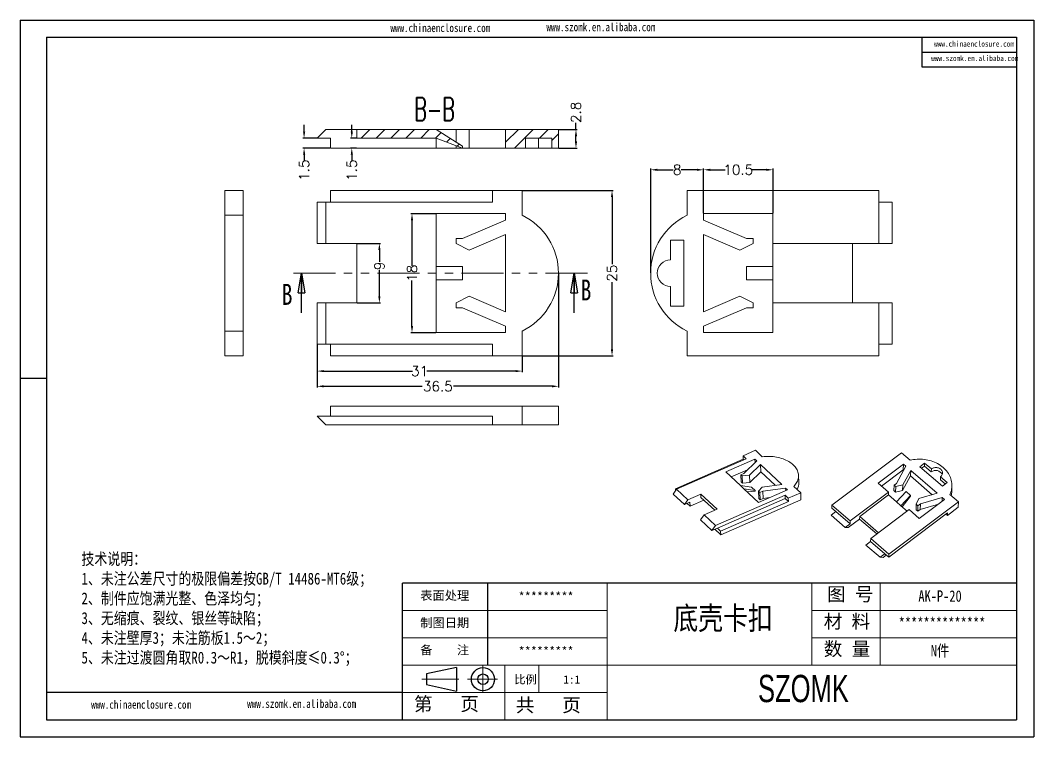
# Model space of a CAD drawing. Header units: inches. Extents: x 998 to 3526, y 519 to 940.
# Drawn here: x 3372.3 to 3525.6, y 519 to 627.4 of the extents above; entities that cross this region are included whole.
import ezdxf

# ---------------------------------------------------------------- set-up
doc = ezdxf.new("R2010")
doc.units = ezdxf.units.IN
doc.linetypes.add('CENTER2', pattern=[28.575, 19.05, -3.175, 3.175, -3.175])
doc.linetypes.add('PHANTOM', pattern=[12.7, 6.35, -1.27, 1.27, -1.27, 1.27, -1.27])
doc.layers.add('文字', color=81, linetype='Continuous')
for name, color, linetype, lineweight in [('粗实线', 7, 'Continuous', 30), ('细实线', 3, 'Continuous', 9), ('细点划线', 2, 'CENTER2', 9)]:
    doc.layers.add(name, color=color, linetype=linetype, lineweight=lineweight)
doc.styles.add('SLDTEXTSTYLE0', font='TXT', dxfattribs={"width": 0.75})
doc.styles.add('SLDTEXTSTYLE2', font='TXT', dxfattribs={"width": 0.6, "bigfont": 'bigfont'})
doc.styles.get("Standard").update_dxf_attribs({"font": 'txt', "bigfont": 'gbcbig.shx'})
doc.styles.add('宋体', font='', dxfattribs={"width": 0.8, "height": 3.5})
doc.styles.add('长仿宋', font='', dxfattribs={"width": 0.7, "height": 4})
doc.styles.get('宋体').set_extended_font_data('SimSun')
doc.styles.get('长仿宋').set_extended_font_data('SimSun')
doc.dimstyles.new('1.5', dxfattribs={"dimtxt": 1.5, "dimasz": 1, "dimexe": 0.18, "dimexo": 0.0625, "dimgap": 0.1, "dimtad": 0, "dimzin": 12, "dimdsep": 46, "dimtxsty": 'Standard', "dimcen": 0.5, "dimclrd": 3, "dimclre": 3, "dimadec": 0, "dimazin": 0, "dimtfac": 1, "dimtofl": 0, "dimtmove": 0, "dimatfit": 3, "dimfxl": 1, "dimtolj": 1, "dimtzin": 0, "dimarcsym": 0})
pattern_1 = [(45, (0, -3.4725), (-1.122532, 1.122532), [])]

# ---------------------------------------------------------------- blocks, each defined once
blk = doc.blocks.new('_CLOSED')
at = {"color": 0, "linetype": 'ByBlock', "lineweight": -2}
for p, q in [((-1, 0.166667), (0, 0)), ((-1, 0.166667), (-1, -0.166667)), ((0, 0), (-1, -0.166667)), ((0, 0), (-1, 0))]:
    blk.add_line(p, q, dxfattribs=at)
blk = doc.blocks.new('*D179')
at = {"color": 3, "lineweight": -2}
for p, q in [((3453.7, 589.1), (3453.7, 571.87)), ((3417.2, 578.35), (3417.2, 571.87)), ((3418.2, 572.05), (3433.1, 572.05)), ((3452.7, 572.05), (3437.8, 572.05))]:
    blk.add_line(p, q, dxfattribs=at)
at = {"color": 3}
for points in [[(3418.2, 572.21), (3418.2, 571.88), (3417.2, 572.05)], [(3452.7, 572.21), (3452.7, 571.88), (3453.7, 572.05)]]:
    blk.add_solid(points, dxfattribs=at)
at = {"layer": 'Defpoints', "color": 0}
for p in [(3453.7, 589.16), (3417.2, 578.41), (3453.7, 572.05)]:
    blk.add_point(p, dxfattribs=at)
at = {"color": 0, "insert": (3435.45, 572.05), "char_height": 1.5, "attachment_point": 5}
blk.add_mtext('\\A1;36.5', dxfattribs=at)
blk = doc.blocks.new('*D180')
at = {"color": 3, "lineweight": -2}
for p, q in [((3417.2, 578.35), (3417.2, 574.17)), ((3448.2, 576.6), (3448.2, 574.17)), ((3418.2, 574.35), (3431.6, 574.35)), ((3447.2, 574.35), (3433.8, 574.35))]:
    blk.add_line(p, q, dxfattribs=at)
at = {"color": 3}
for points in [[(3418.2, 574.51), (3418.2, 574.18), (3417.2, 574.35)], [(3447.2, 574.51), (3447.2, 574.18), (3448.2, 574.35)]]:
    blk.add_solid(points, dxfattribs=at)
at = {"layer": 'Defpoints', "color": 0}
for p in [(3417.2, 578.41), (3448.2, 576.66), (3417.2, 574.35)]:
    blk.add_point(p, dxfattribs=at)
at = {"color": 0, "insert": (3432.7, 574.35), "char_height": 1.5, "attachment_point": 5}
blk.add_mtext('\\A1;31', dxfattribs=at)
blk = doc.blocks.new('*D181')
at = {"color": 3, "lineweight": -2}
for p, q in [((3448.26, 601.66), (3461.97, 601.66)), ((3461.79, 600.66), (3461.79, 590.51)), ((3461.79, 577.66), (3461.79, 587.81)), ((3448.26, 576.66), (3461.97, 576.66))]:
    blk.add_line(p, q, dxfattribs=at)
at = {"color": 3}
for points in [[(3461.62, 600.66), (3461.96, 600.66), (3461.79, 601.66)], [(3461.62, 577.66), (3461.96, 577.66), (3461.79, 576.66)]]:
    blk.add_solid(points, dxfattribs=at)
at = {"layer": 'Defpoints', "color": 0}
for p in [(3448.2, 601.66), (3461.79, 601.66), (3448.2, 576.66)]:
    blk.add_point(p, dxfattribs=at)
at = {"color": 0, "insert": (3461.79, 589.16), "char_height": 1.5, "attachment_point": 5, "rotation": 90}
blk.add_mtext('\\A1;25', dxfattribs=at)
blk = doc.blocks.new('*D182')
at = {"color": 3, "lineweight": -2}
for p, q in [((3456.34, 610.88), (3456.34, 611.88)), ((3453.76, 610.88), (3456.52, 610.88)), ((3456.34, 609.08), (3456.34, 609.88)), ((3453.76, 608.08), (3456.52, 608.08))]:
    blk.add_line(p, q, dxfattribs=at)
at = {"color": 3}
for points in [[(3456.17, 609.88), (3456.51, 609.88), (3456.34, 610.88)], [(3456.17, 609.08), (3456.51, 609.08), (3456.34, 608.08)]]:
    blk.add_solid(points, dxfattribs=at)
at = {"layer": 'Defpoints', "color": 0}
for p in [(3453.7, 610.88), (3456.34, 610.88), (3453.7, 608.08)]:
    blk.add_point(p, dxfattribs=at)
at = {"color": 0, "insert": (3456.34, 613.48), "char_height": 1.5, "attachment_point": 5, "rotation": 90}
blk.add_mtext('\\A1;2.8', dxfattribs=at)
blk = doc.blocks.new('*D183')
at = {"color": 3, "lineweight": -2}
for p, q in [((3422.43, 610.58), (3422.43, 611.58)), ((3423.13, 609.58), (3422.25, 609.58)), ((3423.13, 608.08), (3422.25, 608.08)), ((3422.43, 607.08), (3422.43, 606.08))]:
    blk.add_line(p, q, dxfattribs=at)
at = {"color": 3}
for points in [[(3422.27, 610.58), (3422.6, 610.58), (3422.43, 609.58)], [(3422.27, 607.08), (3422.6, 607.08), (3422.43, 608.08)]]:
    blk.add_solid(points, dxfattribs=at)
at = {"layer": 'Defpoints', "color": 0}
for p in [(3423.2, 609.58), (3422.43, 608.08), (3423.2, 608.08)]:
    blk.add_point(p, dxfattribs=at)
at = {"color": 0, "insert": (3422.43, 604.73), "char_height": 1.5, "attachment_point": 5, "rotation": 90}
blk.add_mtext('\\A1;1.5', dxfattribs=at)
blk = doc.blocks.new('*D184')
at = {"color": 3, "lineweight": -2}
for p, q in [((3415.22, 610.58), (3415.22, 611.58)), ((3417.13, 609.58), (3415.04, 609.58)), ((3419.13, 608.08), (3415.04, 608.08)), ((3415.22, 607.08), (3415.22, 606.08))]:
    blk.add_line(p, q, dxfattribs=at)
at = {"color": 3}
for points in [[(3415.06, 610.58), (3415.39, 610.58), (3415.22, 609.58)], [(3415.06, 607.08), (3415.39, 607.08), (3415.22, 608.08)]]:
    blk.add_solid(points, dxfattribs=at)
at = {"layer": 'Defpoints', "color": 0}
for p in [(3417.2, 609.58), (3415.22, 608.08), (3419.2, 608.08)]:
    blk.add_point(p, dxfattribs=at)
at = {"color": 0, "insert": (3415.22, 604.73), "char_height": 1.5, "attachment_point": 5, "rotation": 90}
blk.add_mtext('\\A1;1.5', dxfattribs=at)
blk = doc.blocks.new('*D185')
at = {"color": 3, "lineweight": -2}
for p, q in [((3423.26, 593.66), (3426.79, 593.66)), ((3426.61, 592.66), (3426.61, 590.86)), ((3426.61, 585.66), (3426.61, 589.66)), ((3423.26, 584.66), (3426.79, 584.66))]:
    blk.add_line(p, q, dxfattribs=at)
at = {"color": 3}
for points in [[(3426.44, 592.66), (3426.78, 592.66), (3426.61, 593.66)], [(3426.44, 585.66), (3426.78, 585.66), (3426.61, 584.66)]]:
    blk.add_solid(points, dxfattribs=at)
at = {"layer": 'Defpoints', "color": 0}
for p in [(3423.2, 593.66), (3426.61, 593.66), (3423.2, 584.66)]:
    blk.add_point(p, dxfattribs=at)
at = {"color": 0, "insert": (3426.61, 590.26), "char_height": 1.5, "attachment_point": 5, "rotation": 90}
blk.add_mtext('\\A1;9', dxfattribs=at)
blk = doc.blocks.new('*D186')
at = {"color": 3, "lineweight": -2}
for p, q in [((3435.13, 598.16), (3431.36, 598.16)), ((3431.54, 597.16), (3431.54, 590.26)), ((3431.54, 581.16), (3431.54, 588.06)), ((3435.13, 580.16), (3431.36, 580.16))]:
    blk.add_line(p, q, dxfattribs=at)
at = {"color": 3}
for points in [[(3431.37, 597.16), (3431.71, 597.16), (3431.54, 598.16)], [(3431.37, 581.16), (3431.71, 581.16), (3431.54, 580.16)]]:
    blk.add_solid(points, dxfattribs=at)
at = {"layer": 'Defpoints', "color": 0}
for p in [(3431.54, 598.16), (3435.2, 598.16), (3435.2, 580.16)]:
    blk.add_point(p, dxfattribs=at)
at = {"color": 0, "insert": (3431.54, 589.16), "char_height": 1.5, "attachment_point": 5, "rotation": 90}
blk.add_mtext('\\A1;18', dxfattribs=at)
blk = doc.blocks.new('*D187')
at = {"color": 3, "lineweight": -2}
for p, q in [((3467.64, 589.23), (3467.64, 604.98)), ((3468.64, 604.8), (3471.04, 604.8)), ((3474.64, 604.8), (3472.24, 604.8)), ((3475.64, 598.23), (3475.64, 604.98))]:
    blk.add_line(p, q, dxfattribs=at)
at = {"color": 3}
for points in [[(3468.64, 604.96), (3468.64, 604.63), (3467.64, 604.8)], [(3474.64, 604.96), (3474.64, 604.63), (3475.64, 604.8)]]:
    blk.add_solid(points, dxfattribs=at)
at = {"layer": 'Defpoints', "color": 0}
for p in [(3467.64, 604.8), (3475.64, 598.16), (3467.64, 589.16)]:
    blk.add_point(p, dxfattribs=at)
at = {"color": 0, "insert": (3471.64, 604.8), "char_height": 1.5, "attachment_point": 5}
blk.add_mtext('\\A1;8', dxfattribs=at)
blk = doc.blocks.new('*D188')
at = {"color": 3, "lineweight": -2}
for p, q in [((3475.64, 598.23), (3475.64, 604.98)), ((3476.64, 604.8), (3478.91, 604.8)), ((3485.14, 604.8), (3482.86, 604.8)), ((3486.14, 598.23), (3486.14, 604.98))]:
    blk.add_line(p, q, dxfattribs=at)
at = {"color": 3}
for points in [[(3476.64, 604.96), (3476.64, 604.63), (3475.64, 604.8)], [(3485.14, 604.96), (3485.14, 604.63), (3486.14, 604.8)]]:
    blk.add_solid(points, dxfattribs=at)
at = {"layer": 'Defpoints', "color": 0}
for p in [(3475.64, 604.8), (3475.64, 598.16), (3486.14, 598.16)]:
    blk.add_point(p, dxfattribs=at)
at = {"color": 0, "insert": (3480.89, 604.8), "char_height": 1.5, "attachment_point": 5}
blk.add_mtext('\\A1;10.5', dxfattribs=at)

msp = doc.modelspace()

# ---------------------------------------------------------------- hatches: boundary and pattern name
h = msp.add_hatch()
h.set_pattern_fill('ANSI31', color=4, scale=0.5, style=0)
h.set_pattern_definition(pattern_1)
h.paths.add_polyline_path([(3439.196, 608.379), (3435.196, 610.879), (3423.196, 610.879), (3423.196, 609.579), (3435.196, 609.579), (3439.196, 608.079)], flags=0)
h = msp.add_hatch()
h.set_pattern_fill('ANSI31', color=4, scale=0.5, style=0)
h.set_pattern_definition(pattern_1)
h.paths.add_polyline_path([(3453.696, 608.079), (3453.696, 610.879), (3445.696, 610.879), (3445.696, 608.079), (3448.696, 608.079), (3448.696, 609.579), (3452.696, 609.579), (3452.696, 608.079)], flags=0)

# ---------------------------------------------------------------- linework, layer by layer
for p, q in [((3372.296, 627.416), (3525.57, 627.416)), ((3372.296, 627.416), (3372.296, 519.041)), ((3525.57, 627.416), (3525.57, 519.041)), ((3376.262, 624.836), (3522.989, 624.836)), ((3376.262, 624.836), (3376.262, 521.621)), ((3508.654, 624.836), (3508.654, 620.356)), ((3522.989, 624.836), (3522.989, 521.621)), ((3508.654, 622.596), (3522.989, 622.596)), ((3508.654, 620.356), (3522.989, 620.356)), ((3376.262, 573.229), (3372.296, 573.229)), ((3372.296, 569.215), (3372.296, 519.041)), ((3461.06, 542.264), (3430.096, 542.264)), ((3430.096, 521.621), (3430.096, 542.264)), ((3442.998, 529.878), (3442.998, 542.264)), ((3522.989, 542.264), (3461.06, 542.264)), ((3430.096, 525.75), (3376.262, 525.75)), ((3376.262, 521.621), (3522.989, 521.621)), ((3372.296, 519.041), (3525.57, 519.041)), ((3372.296, 519.041), (3443.256, 519.041))]:
    msp.add_line(p, q)
at = {"color": 7, "linetype": 'Continuous', "lineweight": 15}
for p, q in [((3418.496, 610.879), (3417.196, 609.579)), ((3423.196, 610.879), (3418.496, 610.879)), ((3423.196, 610.879), (3423.196, 609.579)), ((3435.196, 610.879), (3423.196, 610.879)), ((3435.196, 610.879), (3439.196, 608.379)), ((3438.196, 610.879), (3435.196, 610.879)), ((3438.196, 609.004), (3438.196, 610.879)), ((3438.196, 610.879), (3440.196, 610.879)), ((3440.196, 608.079), (3440.196, 610.879)), ((3440.196, 610.879), (3445.696, 610.879)), ((3445.696, 610.879), (3445.696, 608.079)), ((3453.696, 610.879), (3445.696, 610.879)), ((3453.696, 608.079), (3453.696, 610.879)), ((3419.196, 609.579), (3417.196, 609.579)), ((3419.196, 608.079), (3419.196, 609.579)), ((3423.196, 609.579), (3435.196, 609.579)), ((3439.196, 608.079), (3435.196, 609.579)), ((3435.196, 609.579), (3435.196, 608.079)), ((3452.696, 609.579), (3448.696, 609.579)), ((3448.696, 608.079), (3448.696, 609.579)), ((3450.696, 608.079), (3450.696, 609.579)), ((3452.696, 609.579), (3452.696, 608.079)), ((3419.196, 608.079), (3435.196, 608.079)), ((3435.196, 608.079), (3438.196, 608.079)), ((3438.196, 608.079), (3438.196, 608.454)), ((3438.196, 608.079), (3440.196, 608.079)), ((3439.196, 608.379), (3439.196, 608.079)), ((3440.196, 608.079), (3445.696, 608.079)), ((3448.696, 608.079), (3445.696, 608.079)), ((3448.696, 608.079), (3450.696, 608.079)), ((3450.696, 608.079), (3452.696, 608.079)), ((3453.696, 608.079), (3452.696, 608.079)), ((3406.024, 601.663), (3403.224, 601.663)), ((3403.224, 601.663), (3403.224, 597.913)), ((3406.024, 601.663), (3406.024, 597.913)), ((3419.196, 601.663), (3419.196, 599.913)), ((3443.696, 601.663), (3419.196, 601.663)), ((3443.696, 599.913), (3443.696, 601.663)), ((3448.196, 601.663), (3443.696, 601.663)), ((3448.196, 601.663), (3448.196, 597.913)), ((3473.137, 601.663), (3473.137, 597.913)), ((3473.137, 601.663), (3502.137, 601.663)), ((3502.137, 601.663), (3502.137, 593.663)), ((3417.196, 593.663), (3417.196, 599.913)), ((3417.196, 599.913), (3418.496, 599.913)), ((3418.496, 599.913), (3418.496, 593.663)), ((3418.496, 599.913), (3443.696, 599.913)), ((3504.137, 599.913), (3502.137, 599.913)), ((3504.137, 593.663), (3504.137, 599.913)), ((3406.024, 597.913), (3403.224, 597.913)), ((3403.224, 597.913), (3403.224, 580.413)), ((3406.024, 580.413), (3406.024, 597.913)), ((3445.696, 598.163), (3435.196, 598.163)), ((3435.196, 598.163), (3435.196, 590.163)), ((3445.696, 597.163), (3445.696, 598.163)), ((3486.137, 598.163), (3475.637, 598.163)), ((3475.637, 598.163), (3475.637, 597.163)), ((3486.137, 593.663), (3486.137, 598.163)), ((3445.696, 597.163), (3439.2, 594.413)), ((3475.637, 597.163), (3482.134, 594.413)), ((3440.196, 592.663), (3445.696, 594.991)), ((3445.696, 583.335), (3445.696, 594.991)), ((3481.137, 592.663), (3475.637, 594.991)), ((3475.637, 594.991), (3475.637, 583.335)), ((3418.496, 593.663), (3417.196, 593.663)), ((3423.196, 593.663), (3418.496, 593.663)), ((3423.196, 584.663), (3423.196, 593.663)), ((3438.196, 594.413), (3438.196, 593.663)), ((3439.2, 594.413), (3438.196, 594.413)), ((3438.196, 593.663), (3440.196, 592.663)), ((3472.637, 594.163), (3470.637, 594.163)), ((3470.637, 594.163), (3470.637, 591.163)), ((3472.637, 584.163), (3472.637, 594.163)), ((3483.137, 593.663), (3481.137, 592.663)), ((3482.134, 594.413), (3483.137, 594.413)), ((3483.137, 594.413), (3483.137, 593.663)), ((3502.137, 593.663), (3486.137, 593.663)), ((3486.137, 593.663), (3486.137, 590.163)), ((3498.137, 584.663), (3498.137, 593.663)), ((3502.137, 593.663), (3504.137, 593.663)), ((3435.196, 588.163), (3435.196, 590.163)), ((3435.196, 590.163), (3439.196, 590.163)), ((3439.196, 590.163), (3439.196, 588.163)), ((3482.137, 588.163), (3482.137, 590.163)), ((3482.137, 590.163), (3486.137, 590.163)), ((3486.137, 590.163), (3486.137, 588.163)), ((3435.196, 588.163), (3435.196, 580.163)), ((3439.196, 588.163), (3435.196, 588.163)), ((3470.637, 587.163), (3470.637, 584.163)), ((3486.137, 588.163), (3482.137, 588.163)), ((3486.137, 588.163), (3486.137, 584.663)), ((3438.196, 584.663), (3440.196, 585.663)), ((3440.196, 585.663), (3445.696, 583.335)), ((3481.137, 585.663), (3475.637, 583.335)), ((3483.137, 584.663), (3481.137, 585.663)), ((3417.196, 578.413), (3417.196, 584.663)), ((3417.196, 584.663), (3418.496, 584.663)), ((3418.496, 584.663), (3418.496, 578.413)), ((3418.496, 584.663), (3423.196, 584.663)), ((3438.196, 583.913), (3438.196, 584.663)), ((3470.637, 584.163), (3472.637, 584.163)), ((3483.137, 583.913), (3483.137, 584.663)), ((3486.137, 580.163), (3486.137, 584.663)), ((3486.137, 584.663), (3502.137, 584.663)), ((3502.137, 584.663), (3502.137, 576.663)), ((3504.137, 584.663), (3502.137, 584.663)), ((3504.137, 578.413), (3504.137, 584.663)), ((3439.2, 583.913), (3438.196, 583.913)), ((3445.696, 581.163), (3439.2, 583.913)), ((3475.637, 581.163), (3482.134, 583.913)), ((3482.134, 583.913), (3483.137, 583.913)), ((3445.696, 580.163), (3445.696, 581.163)), ((3475.637, 581.163), (3475.637, 580.163)), ((3406.024, 580.413), (3403.224, 580.413)), ((3403.224, 580.413), (3403.224, 576.663)), ((3406.024, 580.413), (3406.024, 576.663)), ((3435.196, 580.163), (3445.696, 580.163)), ((3448.196, 580.413), (3448.196, 576.663)), ((3473.137, 580.413), (3473.137, 576.663)), ((3475.637, 580.163), (3486.137, 580.163)), ((3418.496, 578.413), (3417.196, 578.413)), ((3418.496, 578.413), (3443.696, 578.413)), ((3419.196, 576.663), (3419.196, 578.413)), ((3443.696, 578.413), (3443.696, 576.663)), ((3504.137, 578.413), (3502.137, 578.413)), ((3406.024, 576.663), (3403.224, 576.663)), ((3443.696, 576.663), (3419.196, 576.663)), ((3443.696, 576.663), (3448.196, 576.663)), ((3502.137, 576.663), (3473.137, 576.663)), ((3419.196, 567.532), (3419.196, 569.032)), ((3448.196, 569.032), (3419.196, 569.032)), ((3448.196, 569.032), (3448.196, 566.232)), ((3453.696, 569.032), (3448.196, 569.032)), ((3453.696, 566.232), (3453.696, 569.032)), ((3417.196, 567.532), (3418.496, 566.232)), ((3417.196, 567.532), (3419.196, 567.532)), ((3443.696, 567.532), (3419.196, 567.532)), ((3443.696, 567.532), (3443.696, 566.232)), ((3418.496, 566.232), (3443.696, 566.232)), ((3448.196, 566.232), (3443.696, 566.232)), ((3448.196, 566.232), (3453.696, 566.232)), ((3481.626, 561.038), (3471.38, 556.563)), ((3471.546, 556.492), (3482.084, 561.094)), ((3483.399, 561.011), (3479.008, 559.093)), ((3483.487, 562.364), (3481.605, 561.543)), ((3482.084, 561.094), (3481.605, 561.543)), ((3481.626, 561.038), (3481.605, 561.543)), ((3481.73, 560.94), (3481.626, 561.038)), ((3483.673, 560.754), (3483.399, 561.011)), ((3483.42, 560.511), (3483.399, 561.011)), ((3483.487, 562.364), (3484.513, 561.403)), ((3495.058, 554.059), (3505.571, 561.972)), ((3506.861, 560.862), (3505.571, 561.972)), ((3483.673, 560.754), (3481.708, 558.863)), ((3482.604, 558.596), (3484.267, 560.198)), ((3487.456, 557.21), (3484.267, 560.198)), ((3484.312, 559.11), (3484.267, 560.198)), ((3505.869, 560.254), (3502.063, 557.389)), ((3506.213, 559.958), (3504.805, 557.371)), ((3505.869, 560.254), (3505.841, 559.424)), ((3506.213, 559.958), (3505.869, 560.254)), ((3509.059, 560.434), (3508.334, 559.889)), ((3508.334, 559.889), (3511.776, 556.929)), ((3509.044, 559.99), (3508.602, 559.657)), ((3509.044, 559.99), (3509.059, 560.434)), ((3510.076, 559.102), (3509.044, 559.99)), ((3510.091, 559.546), (3509.059, 560.434)), ((3510.076, 559.102), (3510.091, 559.546)), ((3479.008, 559.093), (3481.197, 557.042)), ((3479.814, 558.338), (3482.282, 559.416)), ((3481.708, 558.863), (3481.289, 558.68)), ((3481.289, 558.68), (3481.494, 558.487)), ((3481.334, 557.592), (3481.289, 558.68)), ((3481.494, 558.487), (3482.604, 558.596)), ((3481.539, 557.4), (3481.494, 558.487)), ((3482.649, 557.509), (3482.604, 558.596)), ((3482.649, 557.509), (3484.312, 559.11)), ((3484.312, 559.11), (3486.484, 557.075)), ((3490.042, 557.504), (3489.997, 558.591)), ((3502.565, 556.957), (3505.841, 559.424)), ((3505.741, 556.295), (3506.933, 558.485)), ((3505.769, 557.125), (3506.961, 559.315)), ((3505.841, 559.424), (3505.897, 559.376)), ((3506.961, 559.315), (3506.933, 558.485)), ((3506.933, 558.485), (3510.231, 555.649)), ((3510.974, 555.865), (3506.961, 559.315)), ((3511.468, 558.363), (3511.453, 557.918)), ((3512.501, 557.475), (3511.468, 558.363)), ((3471.023, 555.749), (3471.546, 556.492)), ((3471.38, 556.563), (3471.392, 556.274)), ((3471.38, 556.563), (3471.51, 556.442)), ((3471.546, 556.492), (3473.256, 554.89)), ((3481.744, 556.53), (3481.197, 557.042)), ((3481.197, 557.042), (3482.91, 556.802)), ((3481.334, 557.592), (3481.539, 557.4)), ((3481.539, 557.4), (3482.649, 557.509)), ((3481.744, 556.53), (3483.933, 554.479)), ((3483.457, 556.289), (3481.744, 556.53)), ((3482.91, 556.802), (3483.457, 556.289)), ((3483.933, 554.479), (3488.324, 556.396)), ((3483.957, 556.18), (3484.519, 556.802)), ((3484.519, 556.802), (3487.456, 557.21)), ((3488.051, 556.653), (3484.582, 556.171)), ((3488.324, 556.396), (3488.051, 556.653)), ((3488.066, 556.284), (3488.051, 556.653)), ((3489.301, 556.917), (3490.327, 555.956)), ((3502.063, 557.389), (3503.612, 556.057)), ((3504.441, 557.097), (3504.413, 556.267)), ((3504.805, 557.371), (3504.441, 557.097)), ((3504.441, 557.097), (3504.699, 556.875)), ((3504.699, 556.875), (3504.671, 556.045)), ((3504.699, 556.875), (3505.769, 557.125)), ((3505.769, 557.125), (3505.741, 556.295)), ((3512.217, 557.261), (3511.453, 557.918)), ((3511.776, 556.929), (3512.501, 557.475)), ((3513.172, 556.129), (3513.2, 556.96)), ((3472.733, 554.147), (3471.023, 555.749)), ((3473.256, 554.89), (3472.733, 554.147)), ((3475.221, 555.748), (3473.256, 554.89)), ((3477.684, 553.441), (3475.221, 555.748)), ((3475.242, 555.243), (3475.221, 555.748)), ((3477.33, 553.287), (3475.242, 555.243)), ((3477.429, 550.98), (3487.967, 555.583)), ((3477.742, 550.603), (3487.988, 555.078)), ((3478.245, 549.572), (3490.372, 554.868)), ((3482.239, 556.066), (3483.462, 556.172)), ((3483.462, 556.172), (3483.457, 556.289)), ((3484.162, 555.988), (3483.957, 556.18)), ((3484.002, 555.093), (3483.957, 556.18)), ((3484.207, 554.9), (3484.002, 555.093)), ((3484.582, 556.171), (3484.162, 555.988)), ((3484.207, 554.9), (3484.162, 555.988)), ((3484.626, 555.084), (3484.207, 554.9)), ((3484.626, 555.084), (3484.582, 556.171)), ((3485.64, 555.224), (3484.626, 555.084)), ((3487.967, 555.583), (3488.446, 555.134)), ((3487.988, 555.078), (3487.967, 555.583)), ((3487.988, 555.078), (3488.466, 554.629)), ((3488.446, 555.134), (3490.327, 555.956)), ((3488.466, 554.629), (3488.446, 555.134)), ((3490.372, 554.868), (3490.327, 555.956)), ((3503.612, 556.057), (3497.812, 551.691)), ((3503.597, 555.612), (3499.247, 552.337)), ((3503.597, 555.612), (3503.612, 556.057)), ((3504.802, 554.576), (3503.597, 555.612)), ((3504.413, 556.267), (3504.671, 556.045)), ((3504.671, 556.045), (3505.741, 556.295)), ((3504.802, 554.576), (3506.267, 556.112)), ((3506.955, 555.52), (3505.49, 553.984)), ((3505.666, 553.833), (3506.952, 555.431)), ((3506.267, 556.112), (3506.955, 555.52)), ((3506.955, 555.52), (3506.952, 555.431)), ((3507.798, 554.212), (3508.178, 555.053)), ((3508.178, 555.053), (3510.974, 555.865)), ((3508.259, 552.061), (3512.065, 554.926)), ((3511.721, 555.222), (3508.42, 554.264)), ((3511.721, 555.222), (3511.702, 554.653)), ((3512.065, 554.926), (3511.721, 555.222)), ((3514.176, 554.573), (3512.886, 555.683)), ((3473.569, 554.513), (3472.733, 554.147)), ((3473.162, 554.334), (3473.594, 553.93)), ((3473.594, 553.93), (3473.569, 554.513)), ((3473.594, 553.93), (3475.674, 554.838)), ((3475.718, 552.583), (3477.684, 553.441)), ((3488.466, 554.629), (3478.221, 550.155)), ((3495.043, 553.614), (3495.058, 554.059)), ((3495.043, 553.614), (3495.646, 553.096)), ((3497.812, 551.691), (3495.058, 554.059)), ((3500.91, 549.027), (3506.71, 553.393)), ((3514.176, 554.573), (3503.664, 546.659)), ((3505.49, 553.984), (3504.802, 554.576)), ((3506.426, 553.179), (3505.49, 553.984)), ((3506.71, 553.393), (3508.259, 552.061)), ((3507.798, 554.212), (3507.77, 553.381)), ((3508.028, 553.159), (3507.77, 553.381)), ((3508.056, 553.99), (3507.798, 554.212)), ((3508.056, 553.99), (3508.028, 553.159)), ((3508.392, 553.433), (3508.028, 553.159)), ((3508.42, 554.264), (3508.056, 553.99)), ((3508.42, 554.264), (3508.392, 553.433)), ((3511.143, 554.232), (3508.392, 553.433)), ((3514.148, 553.742), (3512.517, 552.514)), ((3514.176, 554.573), (3514.148, 553.742)), ((3475.196, 551.84), (3475.718, 552.583)), ((3476.906, 550.238), (3475.196, 551.84)), ((3475.718, 552.583), (3477.429, 550.98)), ((3494.921, 552.55), (3495.646, 553.096)), ((3494.921, 552.55), (3497.072, 550.7)), ((3497.797, 551.246), (3495.646, 553.096)), ((3497.53, 550.669), (3499.234, 551.952)), ((3499.247, 552.337), (3499.234, 551.952)), ((3499.234, 551.952), (3501.83, 549.72)), ((3499.247, 552.337), (3502.076, 549.905)), ((3512.53, 552.9), (3503.649, 546.214)), ((3512.284, 552.715), (3512.517, 552.514)), ((3512.53, 552.9), (3512.517, 552.514)), ((3477.429, 550.98), (3476.906, 550.238)), ((3476.906, 550.238), (3477.742, 550.603)), ((3477.334, 550.425), (3478.245, 549.572)), ((3478.221, 550.155), (3477.742, 550.603)), ((3497.072, 550.7), (3497.797, 551.246)), ((3497.072, 550.7), (3497.53, 550.669)), ((3497.797, 551.246), (3497.812, 551.691)), ((3478.221, 550.155), (3478.245, 549.572)), ((3500.91, 549.027), (3500.895, 548.582)), ((3503.664, 546.659), (3500.91, 549.027)), ((3500.895, 548.582), (3500.17, 548.036)), ((3500.17, 548.036), (3502.322, 546.187)), ((3503.047, 546.732), (3500.895, 548.582)), ((3502.322, 546.187), (3503.047, 546.732)), ((3502.322, 546.187), (3502.78, 546.156)), ((3502.78, 546.156), (3503.28, 546.532)), ((3503.649, 546.214), (3503.047, 546.732)), ((3503.649, 546.214), (3503.664, 546.659))]:
    msp.add_line(p, q, dxfattribs=at)
at = {"color": 1, "linetype": 'PHANTOM', "lineweight": 15}
msp.add_line((3458.076, 589.163), (3412.816, 589.163), dxfattribs=at)
at = {"color": 7, "linetype": 'Continuous', "lineweight": 30}
for p, q in [((3414.816, 583.163), (3414.816, 589.163)), ((3456.076, 583.163), (3456.076, 589.163))]:
    msp.add_line(p, q, dxfattribs=at)
at = {"color": 7, "linetype": 'Continuous', "lineweight": 15, "flags": 128}
for points in [[(3484.513, 561.403), (3484.784, 561.428), (3485.056, 561.442), (3485.328, 561.448), (3485.6, 561.443), (3485.87, 561.429), (3486.138, 561.405), (3486.403, 561.372), (3486.664, 561.33), (3486.92, 561.278), (3487.17, 561.217), (3487.415, 561.148), (3487.652, 561.069), (3487.881, 560.982), (3488.101, 560.887), (3488.313, 560.785), (3488.514, 560.674), (3488.705, 560.557), (3488.884, 560.432), (3489.052, 560.301), (3489.207, 560.165), (3489.35, 560.022), (3489.479, 559.875), (3489.595, 559.722), (3489.697, 559.566), (3489.784, 559.406), (3489.857, 559.243), (3489.915, 559.077), (3489.958, 558.909), (3489.986, 558.739), (3489.998, 558.568), (3489.996, 558.397), (3489.978, 558.225), (3489.945, 558.054), (3489.896, 557.884), (3489.833, 557.716), (3489.755, 557.55), (3489.663, 557.387), (3489.556, 557.226), (3489.435, 557.07), (3489.301, 556.917)], [(3506.861, 560.862), (3507.123, 560.92), (3507.388, 560.966), (3507.657, 561.001), (3507.927, 561.022), (3508.199, 561.032), (3508.472, 561.029), (3508.744, 561.014), (3509.014, 560.987), (3509.283, 560.948), (3509.549, 560.896), (3509.81, 560.833), (3510.068, 560.758), (3510.32, 560.671), (3510.565, 560.574), (3510.804, 560.465), (3511.035, 560.346), (3511.257, 560.217), (3511.471, 560.078), (3511.674, 559.93), (3511.867, 559.773), (3512.049, 559.608), (3512.219, 559.435), (3512.378, 559.254), (3512.523, 559.067), (3512.655, 558.874), (3512.774, 558.675), (3512.879, 558.471), (3512.969, 558.263), (3513.045, 558.052), (3513.106, 557.837), (3513.152, 557.621), (3513.183, 557.402), (3513.199, 557.183), (3513.2, 556.964), (3513.185, 556.745), (3513.155, 556.527), (3513.11, 556.312), (3513.05, 556.099), (3512.975, 555.889), (3512.886, 555.683)], [(3511.468, 558.363), (3511.554, 558.436), (3511.627, 558.517), (3511.687, 558.605), (3511.732, 558.699), (3511.763, 558.796), (3511.778, 558.897), (3511.777, 558.998), (3511.761, 559.098), (3511.729, 559.196), (3511.682, 559.291), (3511.621, 559.38), (3511.547, 559.462), (3511.46, 559.536), (3511.363, 559.601), (3511.257, 559.656), (3511.143, 559.7), (3511.023, 559.732), (3510.9, 559.752), (3510.774, 559.76), (3510.649, 559.754), (3510.526, 559.736), (3510.407, 559.706), (3510.293, 559.664), (3510.188, 559.61), (3510.091, 559.546)]]:
    msp.add_lwpolyline(points, dxfattribs=at)
at = {"color": 7, "linetype": 'Continuous', "lineweight": 15}
for centre, radius, start, end in [((3443.986, 589.163), 9.71, 295.69541, 64.30459), ((3477.348, 589.163), 9.71, 115.69541, 244.30459), ((3470.637, 589.163), 2, 90, 270), ((3510.743, 558.237), 1.092, 25.05921, 127.66082), ((3487.965, 557.438), 2.078, 331.73929, 1.81316), ((3510.008, 556.237), 3.165, 346.6859, 358.05105)]:
    msp.add_arc(centre, radius, start, end, dxfattribs=at)
at = {"layer": '粗实线', "color": 7}
for p, q in [((3438.256, 529.492), (3433.745, 528.536)), ((3438.256, 529.492), (3438.256, 525.957)), ((3433.745, 528.536), (3433.745, 526.94)), ((3433.745, 526.94), (3438.256, 525.957))]:
    msp.add_line(p, q, dxfattribs=at)
for radius in [1.754, 0.798]:
    msp.add_circle((3442.271, 527.738), radius, dxfattribs=at)
at = {"layer": '细实线', "color": 7}
for p, q in [((3461.06, 542.264), (3461.06, 521.621)), ((3492.025, 542.264), (3492.025, 529.878)), ((3502.346, 542.264), (3502.346, 529.965)), ((3461.06, 538.135), (3430.096, 538.135)), ((3522.989, 538.135), (3492.025, 538.135)), ((3461.06, 534.007), (3430.096, 534.007)), ((3522.989, 534.007), (3492.025, 534.007)), ((3522.989, 529.878), (3430.096, 529.878)), ((3445.578, 529.878), (3445.578, 521.621)), ((3450.739, 529.878), (3450.739, 525.75)), ((3461.06, 525.75), (3430.096, 525.75))]:
    msp.add_line(p, q, dxfattribs=at)
at = {"layer": '细点划线', "color": 7}
for p, q in [((3442.271, 529.757), (3442.271, 525.75)), ((3433.025, 527.738), (3438.601, 527.738)), ((3439.925, 527.738), (3444.458, 527.738))]:
    msp.add_line(p, q, dxfattribs=at)

# ---------------------------------------------------------------- block references
at = {"color": 7, "linetype": 'Continuous', "lineweight": 30, "xscale": 3, "yscale": 3, "zscale": 0.5, "rotation": 90}
for p in [(3414.816, 589.163), (3456.076, 589.163)]:
    msp.add_blockref('_CLOSED', p, dxfattribs=at)

# ---------------------------------------------------------------- texts
at = {"color": 0, "linetype": 'Continuous', "lineweight": 0, "insert": (3434.944, 615.717), "char_height": 3.5, "attachment_point": 2, "style": 'SLDTEXTSTYLE2'}
msp.add_mtext('B-B', dxfattribs=at)
at = {"color": 7, "linetype": 'Continuous', "char_height": 3.175, "attachment_point": 1, "style": 'SLDTEXTSTYLE0'}
for insert in [(3411.844, 587.542), (3457.047, 588.203)]:
    msp.add_mtext('B', dxfattribs=dict(at, insert=insert))
at = {"char_height": 1.35776, "width": 771.68332, "attachment_point": 1}
for s, insert in [('{\\fSimHei|b0|i0|c134|p49;表面处理}', (3432.789, 541.092)), ('{\\fSimHei|b0|i0|c134|p49;*********}', (3447.66, 540.918)), ('{\\fSimHei|b0|i0|c134|p49;制图日期}', (3432.789, 536.964)), ('{\\fSimHei|b0|i0|c134|p49;备    注}', (3432.789, 532.835)), ('{\\fSimHei|b0|i0|c134|p49;*********}', (3447.66, 532.661))]:
    msp.add_mtext(s, dxfattribs=dict(at, insert=insert))
at = {"layer": '文字', "color": 0, "attachment_point": 1, "style": '宋体'}
for s, insert, char_height, width in [('www.chinaenclosure.com', (3428.273, 626.896), 1.26152, 22.16364), ('www.szomk.en.alibaba.com', (3451.869, 627.021), 1.26152, 22.16364), ('www.chinaenclosure.com', (3510.501, 624.269), 0.84101, 14.77576), ('www.szomk.en.alibaba.com', (3510.061, 622.091), 0.84101, 14.77576), ('{\\H1.111x;技术说明：\\P1、未注公差尺寸的极限偏差按GB/T 14486-MT6级；\\P2、制件应饱满光整、色泽均匀；\\P3、无缩痕、裂纹、银丝等缺陷；\\P4、未注壁厚3；未注筋板1.5～2；\\P5、未注过渡圆角取R0.3～R1，脱模斜度≤0.3%%D；}', (3381.55, 546.839), 1.61273, 58.74121), ('{\\H1.111x;AK-P-20}', (3508.123, 541.186), 1.54823, 17.89922), ('底壳卡扣', (3471.083, 538.7), 3.4405, 43.98556), ('{\\H1.111x;**************}', (3505.145, 537.057), 1.54823, 17.89922), ('{\\H1.111x;N件}', (3509.996, 532.928), 1.54823, 17.89922), ('www.chinaenclosure.com', (3383.016, 524.541), 1.26152, 22.16364), ('www.szomk.en.alibaba.com', (3406.612, 524.666), 1.26152, 22.16364)]:
    msp.add_mtext(s, dxfattribs=dict(at, insert=insert, char_height=char_height, width=width))
at = {"layer": '粗实线', "insert": (3483.868, 528.4), "char_height": 4.1286, "width": 46.29817, "attachment_point": 1, "style": '长仿宋'}
msp.add_mtext('{\\fSTXinwei|b0|i0|c134|p2;SZOMK}', dxfattribs=at)
at = {"layer": '细实线', "color": 7, "attachment_point": 1}
for s, insert, char_height, width in [('{\\fSimSun|b0|i0|c134|p54;图 号}', (3494.295, 541.637), 2.0643, 10.3215), ('{\\fSimSun|b0|i0|c134|p54;材 料   }', (3493.806, 537.509), 2.0643, 10.3215), ('{\\fSimSun|b0|i0|c134|p54;数 量}', (3493.816, 533.36), 2.0643, 9.32677), ('{\\fSimSun|b0|i0|c134|p54;比例}', (3447.023, 528.315), 1.23858, 5.43698), ('{\\fSimSun|b0|i0|c134|p54;1:1}', (3454.442, 528.315), 1.23858, 5.43698), ('{\\fSimSun|b0|i0|c134|p54;第   页}', (3431.833, 525.04), 2.0643, 15.48225), ('{\\fSimSun|b0|i0|c134|p54; 共   页}', (3445.831, 524.865), 2.0643, 15.48225)]:
    msp.add_mtext(s, dxfattribs=dict(at, insert=insert, char_height=char_height, width=width))

# ---------------------------------------------------------------- dimensions: what is measured, and where the dimension line sits
for base, p1, p2, picture, middle in [((3456.341, 610.879), (3453.696, 608.079), (3453.696, 610.879), '*D182', (3456.341, 613.479)), ((3415.223, 608.079), (3417.196, 609.579), (3419.196, 608.079), '*D184', (3415.223, 604.729)), ((3422.433, 608.079), (3423.196, 609.579), (3423.196, 608.079), '*D183', (3422.433, 604.729)), ((3461.79, 601.663), (3448.196, 576.663), (3448.196, 601.663), '*D181', (3461.79, 589.163)), ((3431.541, 598.163), (3435.196, 580.163), (3435.196, 598.163), '*D186', (3431.541, 589.163))]:
    dim = msp.add_linear_dim(base=base, p1=p1, p2=p2, angle=90, dimstyle='1.5')
    dim.commit()
    dim.dimension.update_dxf_attribs({"geometry": picture, "text_midpoint": middle})
for base, p1, p2, picture, middle in [((3467.637, 604.798), (3475.637, 598.163), (3467.637, 589.163), '*D187', (3471.637, 604.798)), ((3475.637, 604.798), (3486.137, 598.163), (3475.637, 598.163), '*D188', (3480.887, 604.798)), ((3453.696, 572.045), (3417.196, 578.413), (3453.696, 589.163), '*D179', (3435.446, 572.045)), ((3417.196, 574.346), (3448.196, 576.663), (3417.196, 578.413), '*D180', (3432.696, 574.346))]:
    dim = msp.add_linear_dim(base=base, p1=p1, p2=p2, dimstyle='1.5')
    dim.commit()
    dim.dimension.update_dxf_attribs({"geometry": picture, "text_midpoint": middle})
dim = msp.add_linear_dim(base=(3426.609, 593.663), p1=(3423.196, 584.663), p2=(3423.196, 593.663), angle=90, dimstyle='1.5')
dim.commit()
dim.dimension.update_dxf_attribs({"geometry": '*D185', "text_midpoint": (3426.609, 590.258), "dimtype": 160})

doc.saveas('drawing.dxf')
